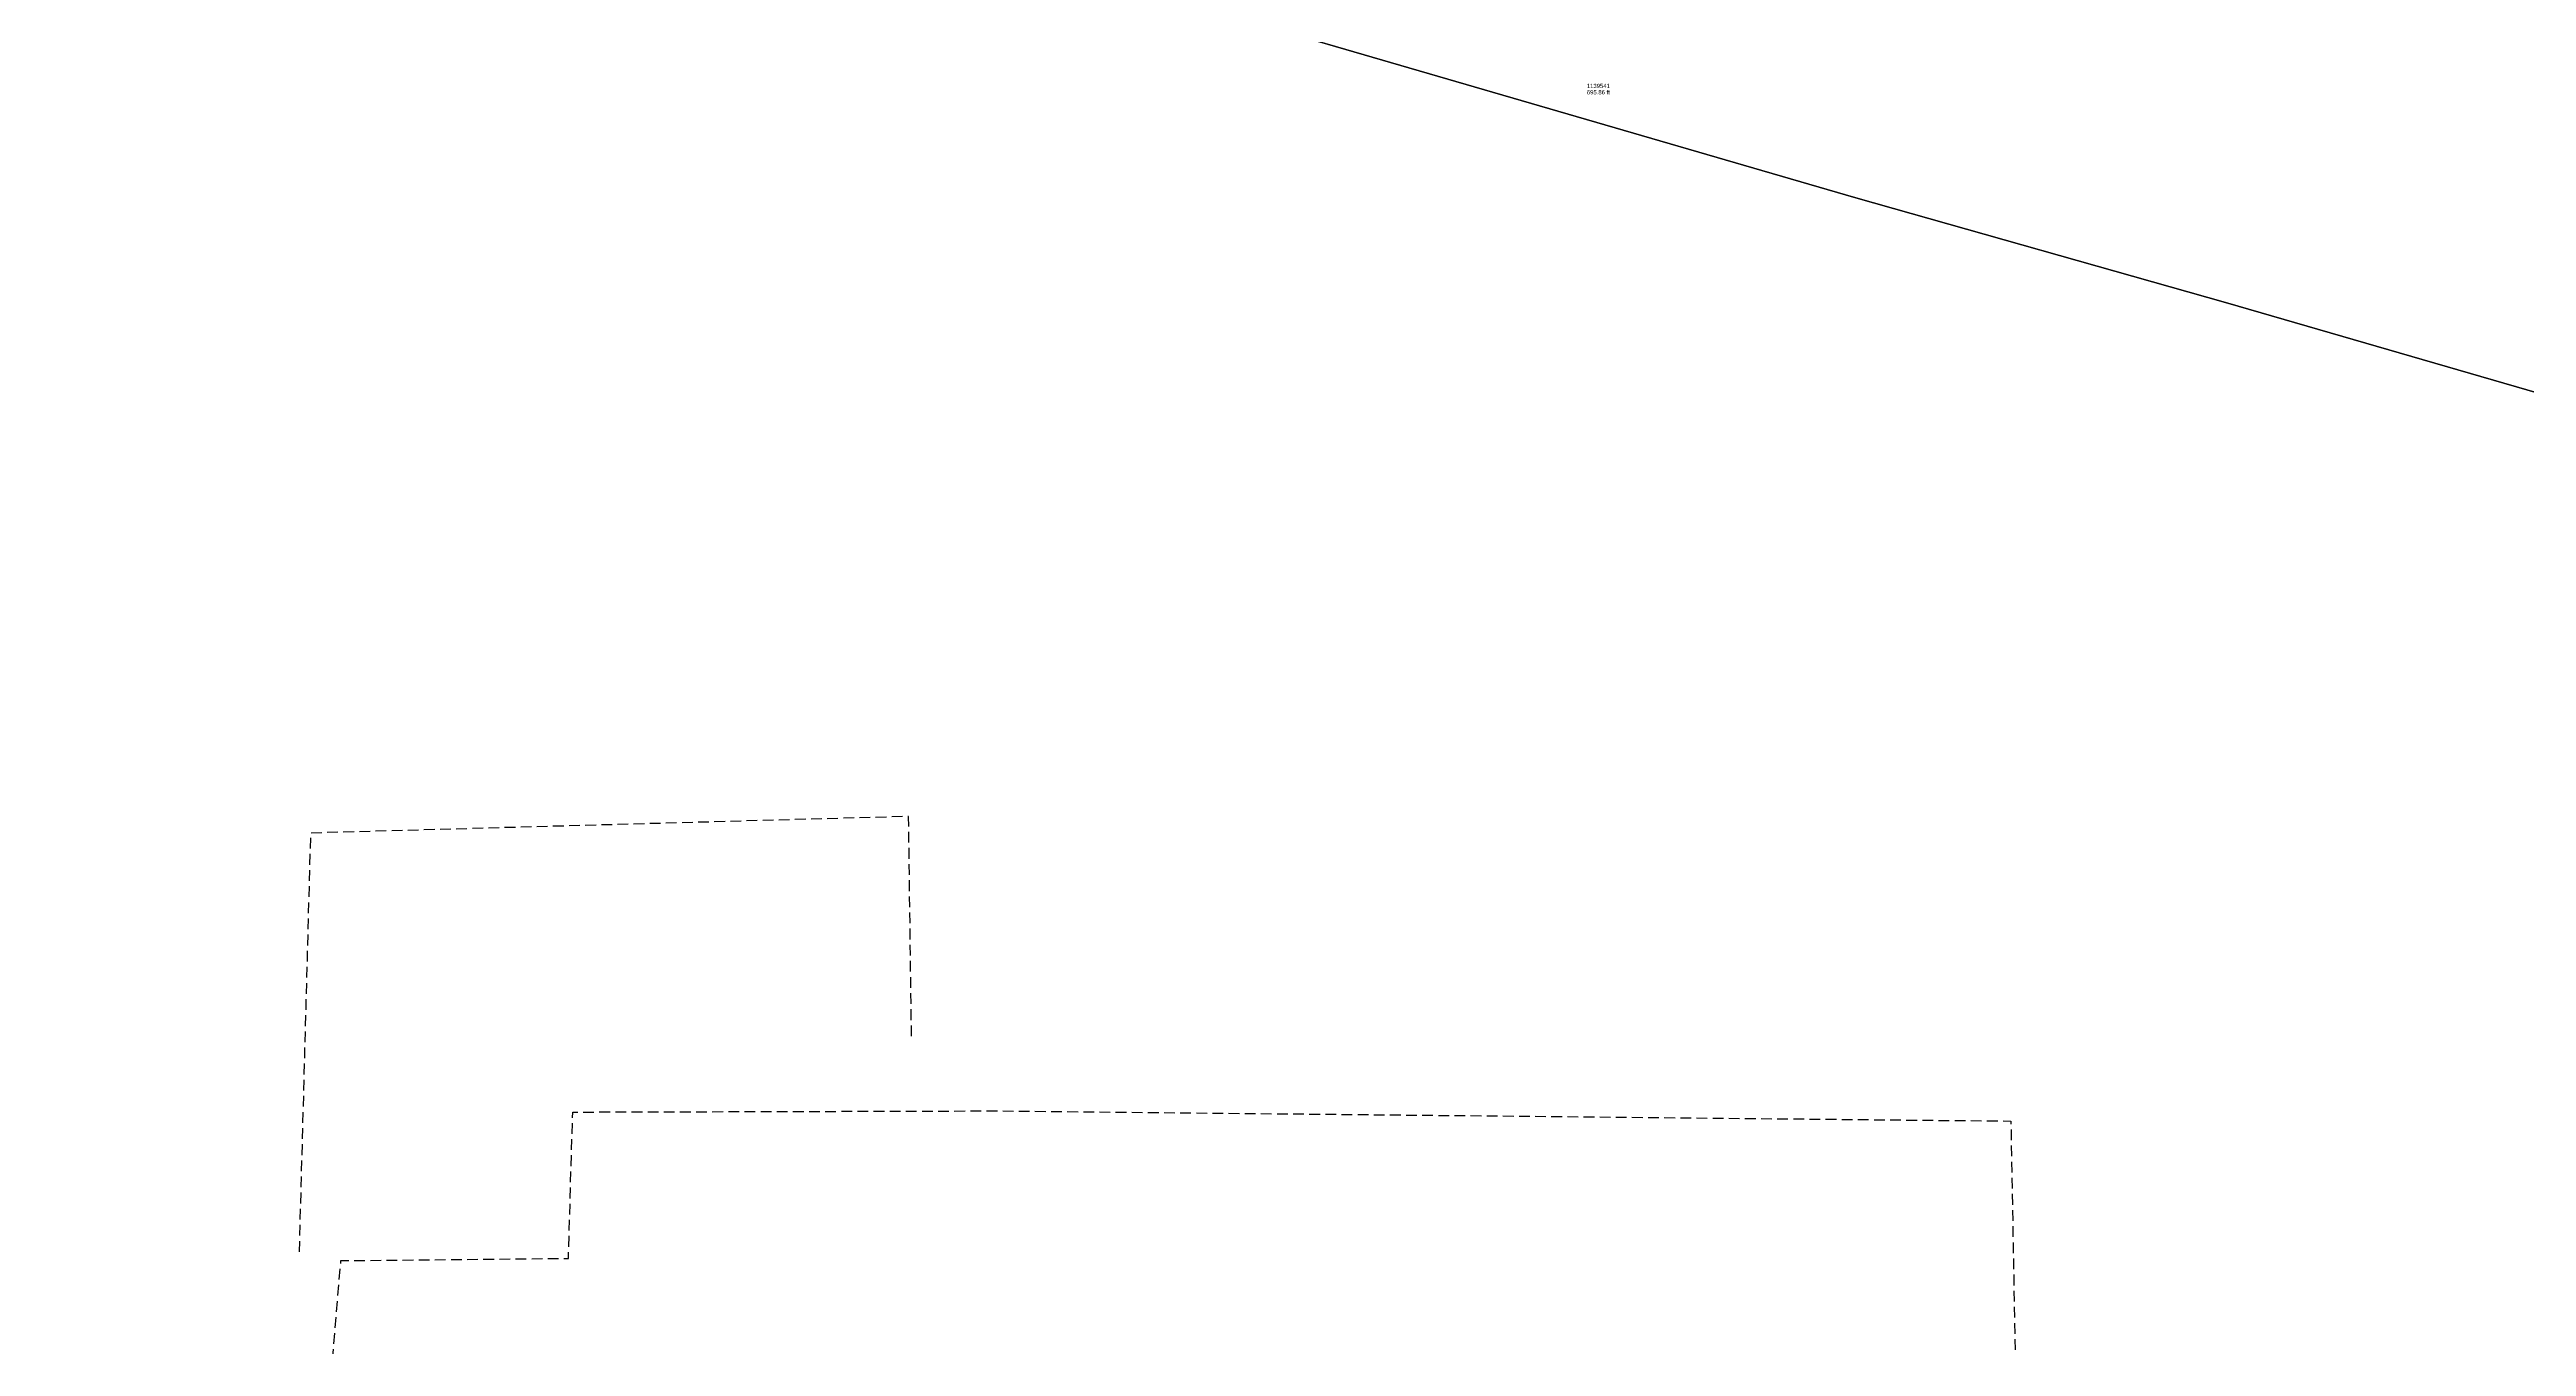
# Model space of a CAD drawing. Header units: feet. Extents: x 6430745 to 6432191, y 1887663 to 1888575.
# Drawn here: x 6430820.7 to 6430878.3, y 1888259.1 to 1888289.2 of the extents above; entities that cross this region are included whole.
import ezdxf
from ezdxf.lldxf.tags import DXFTag

# ---------------------------------------------------------------- set-up
doc = ezdxf.new("R2010")
doc.units = ezdxf.units.FT
doc.header["$MEASUREMENT"] = 0
doc.linetypes.add('DASHED2', pattern=[0.375, 0.25, -0.125])
for name, color, linetype, lineweight in [('VF-BLDG-OVHD-LINE-', 253, 'DASHED2', 25), ('VF-FENC-LINE-', 253, 'FENCE', 25), ('VF-TINN-DSRF-BNDY-', 253, 'Continuous', 25), ('VN-PLNT-TREE-', 253, 'Continuous', 13)]:
    doc.layers.add(name, color=color, linetype=linetype, lineweight=lineweight)
doc.styles.add('NCS1', font='arial.ttf', dxfattribs={"width": 0.8, "height": 0.09375})
doc.styles.get("Standard").update_dxf_attribs({"font": 'arial.ttf'})
tags = doc.linetypes.add('FENCE', pattern='A,0.5,-0.03,["X",Standard,S=0.08,R=0,X=0,Y=-0.04],-0.08,0.5', length=1.11).pattern_tags.tags
tags[6] = DXFTag(74, 10)

msp = doc.modelspace()

# ---------------------------------------------------------------- linework, layer by layer
at = {"layer": 'VF-BLDG-OVHD-LINE-', "flags": 128}
for points in [[(6430840.741, 1888266.286), (6430840.674, 1888271.393), (6430826.774, 1888271.008), (6430826.506, 1888261.155)], [(6430823.195, 1888248.099), (6430822.511, 1888256.254), (6430827.095, 1888256.545), (6430827.481, 1888261.068), (6430832.769, 1888261.122), (6430832.867, 1888264.522), (6430842.679, 1888264.549), (6430866.29, 1888264.313), (6430866.436, 1888256.362)]]:
    msp.add_lwpolyline(points, dxfattribs=at)
at = {"layer": 'VF-FENC-LINE-', "ltscale": 0.6, "flags": 128}
msp.add_lwpolyline([(6430915.6, 1888270.49), (6430871.28, 1888283.34), (6430862.69, 1888285.77), (6430829.87, 1888295.33), (6430744.82, 1888312.77)], dxfattribs=at)
at = {"layer": 'VF-TINN-DSRF-BNDY-', "flags": 128}
msp.add_lwpolyline([(6430751.91, 1888392.71), (6430747.29, 1888376.14), (6430759.23, 1888368.58), (6430759.1, 1888368.38), (6430759.06, 1888367.74), (6430758.62, 1888365.93), (6430755.68, 1888355.39), (6430748.13, 1888342.99), (6430747.97, 1888342.76), (6430745.03, 1888336.8), (6430749.36, 1888326.5), (6430747.59, 1888321.11), (6430744.82, 1888312.77), (6430829.87, 1888295.33), (6430862.69, 1888285.77), (6430871.28, 1888283.34), (6430915.6, 1888270.49), (6430926.596, 1888266.959)], dxfattribs=at)

# ---------------------------------------------------------------- texts
at = {"layer": 'VN-PLNT-TREE-', "style": 'NCS1', "width": 0.8}
for s, p in [('695.86 ft', (6430856.436, 1888288.178)), ('1139541', (6430856.436, 1888288.325))]:
    msp.add_text(s, height=0.0984, dxfattribs=at).set_placement(p)

doc.saveas('drawing.dxf')
